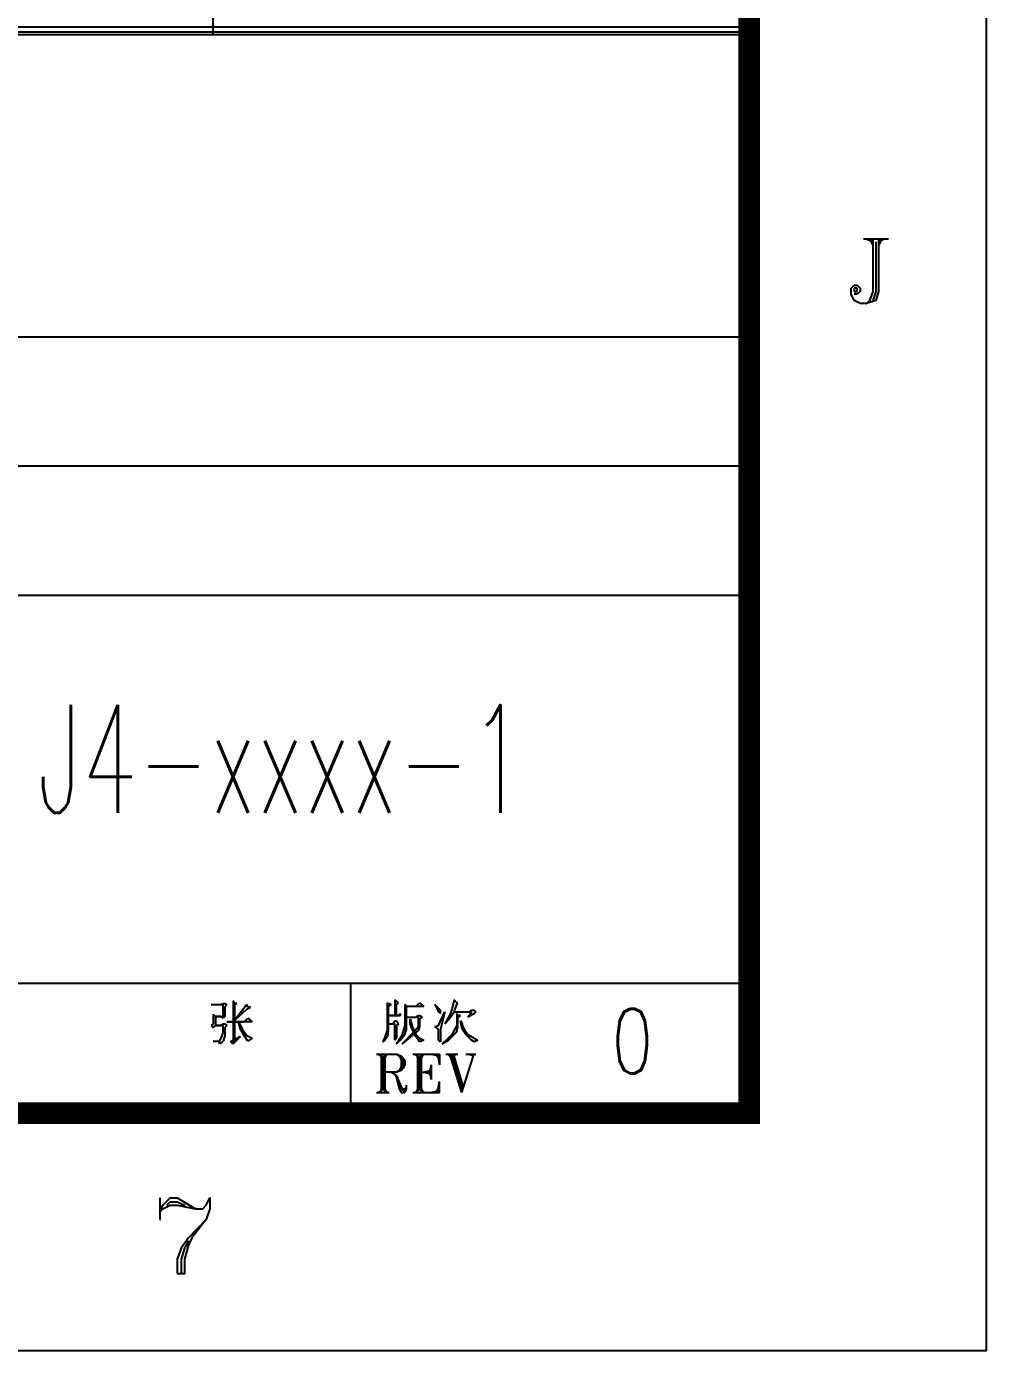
# Model space of a CAD drawing. Extents: x 0 to 1476, y -3 to 841.
# Drawn here: x 549.5 to 594, y 0 to 61.4 of the extents above; entities that cross this region are included whole.
import ezdxf

# ---------------------------------------------------------------- set-up
doc = ezdxf.new("R2010")
doc.units = 0
doc.header["$LTSCALE"] = 3
doc.header["$MEASUREMENT"] = 0
for name, color, linetype in [('1', 2, 'CONTINUOUS'), ('2', 1, 'CONTINUOUS'), ('BORDER', 7, 'CONTINUOUS'), ('LAYER1', 2, 'CONTINUOUS')]:
    doc.layers.add(name, color=color, linetype=linetype)
doc.styles.add('HZTXT', font='romans', dxfattribs={"width": 0.75, "bigfont": 'HZTXT'})

msp = doc.modelspace()

# ---------------------------------------------------------------- linework, layer by layer
at = {"layer": '2'}
msp.add_line((558.10812, 409.85467), (558.10812, 61.01592), dxfattribs=at)
at = {"layer": 'BORDER'}
for p, q in [((594, 0), (594, 841)), ((403.56578, 61.39701), (582.99188, 61.39701)), ((582.99188, 61.14295), (403.81984, 61.14295)), ((582.99188, 61.01592), (403.94687, 61.01592)), ((582.99188, 47.00019), (403.94687, 47.00019)), ((518.99099, 41.02974), (582.99188, 41.02974)), ((582.99188, 35.01695), (518.99099, 35.01695)), ((582.99188, 17.02092), (403.94687, 17.02092)), ((564.51382, 11.00812), (564.51382, 17.02092)), ((558.03459, 16.04701), (558.50037, 16.04701)), ((558.50037, 16.04701), (558.58505, 16.08936)), ((558.58505, 16.04701), (558.50037, 16.04701)), ((558.58505, 16.08936), (558.66974, 16.08936)), ((558.58505, 15.49655), (558.58505, 16.04701)), ((558.66974, 16.08936), (558.75443, 16.04701)), ((558.75443, 16.04701), (558.66974, 15.91998)), ((559.05083, 16.21639), (559.05083, 15.24248)), ((559.13552, 16.08936), (559.05083, 16.21639)), ((559.22021, 16.08936), (559.13552, 16.08936)), ((559.13552, 16.04701), (559.22021, 16.08936)), ((559.68599, 16.04701), (559.13552, 15.32717)), ((559.13552, 15.32717), (559.13552, 16.04701)), ((559.72833, 15.91998), (559.68599, 16.04701)), ((566.20756, 16.1317), (566.37694, 16.04701)), ((566.20756, 15.1578), (566.20756, 16.1317)), ((566.37694, 16.04701), (566.24991, 15.96232)), ((566.54631, 16.25873), (566.54631, 15.53889)), ((566.71569, 16.1317), (566.54631, 16.25873)), ((566.631, 16.04701), (566.71569, 16.1317)), ((566.631, 15.53889), (566.631, 16.04701)), ((567.01209, 16.04701), (567.01209, 15.07311)), ((567.09678, 15.96232), (567.01209, 16.04701)), ((567.52021, 15.96232), (567.68959, 16.1317)), ((567.68959, 16.1317), (567.90131, 15.96232)), ((568.40943, 16.04701), (568.5788, 15.70826)), ((568.66349, 15.79295), (568.40943, 16.04701)), ((569.29865, 16.25873), (569.21396, 15.87764)), ((569.42568, 16.1317), (569.29865, 16.25873)), ((569.29865, 15.70826), (569.42568, 16.04701)), ((569.46802, 16.1317), (569.42568, 16.1317)), ((569.42568, 16.04701), (569.46802, 16.1317)), ((558.11927, 15.58123), (558.11927, 15.1578)), ((558.2463, 15.49655), (558.11927, 15.58123)), ((558.2463, 15.49655), (558.58505, 15.49655)), ((558.2463, 15.07311), (558.2463, 15.49655)), ((558.50037, 15.49655), (558.2463, 15.49655)), ((558.58505, 15.41186), (558.50037, 15.49655)), ((558.66974, 15.49655), (558.58505, 15.41186)), ((558.66974, 15.91998), (558.66974, 15.49655)), ((559.13552, 15.32717), (559.68599, 15.83529)), ((559.55896, 15.24248), (559.72833, 15.41186)), ((559.68599, 15.83529), (559.85536, 15.91998)), ((559.85536, 15.91998), (559.72833, 15.91998)), ((559.72833, 15.41186), (559.94005, 15.24248)), ((566.24991, 15.96232), (566.24991, 14.86139)), ((566.24991, 15.53889), (566.80037, 15.53889)), ((566.54631, 15.53889), (566.24991, 15.53889)), ((566.80037, 15.53889), (566.631, 15.53889)), ((566.80037, 15.62358), (566.80037, 15.53889)), ((566.80037, 15.53889), (566.80037, 15.62358)), ((567.90131, 15.96232), (567.09678, 15.96232)), ((567.09678, 14.90373), (567.09678, 15.96232)), ((567.09678, 15.4542), (567.52021, 15.4542)), ((567.26615, 15.1578), (567.26615, 15.36951)), ((567.26615, 15.36951), (567.35084, 15.03077)), ((567.52021, 15.4542), (567.64725, 15.53889)), ((567.64725, 15.4542), (567.52021, 15.4542)), ((567.64725, 15.53889), (567.68959, 15.53889)), ((567.64725, 15.03077), (567.64725, 15.4542)), ((567.68959, 15.53889), (567.81662, 15.4542)), ((567.81662, 15.4542), (567.68959, 15.36951)), ((567.68959, 15.36951), (567.68959, 15.03077)), ((568.5788, 15.07311), (568.87521, 15.70826)), ((568.5788, 15.70826), (568.66349, 15.62358)), ((568.66349, 15.62358), (568.66349, 15.79295)), ((568.87521, 15.70826), (568.66349, 14.90373)), ((568.87521, 15.1578), (569.12927, 15.4542)), ((569.04458, 15.4542), (568.87521, 15.1578)), ((569.12927, 15.62358), (569.04458, 15.4542)), ((569.21396, 15.87764), (569.12927, 15.62358)), ((569.12927, 15.4542), (569.29865, 15.70826)), ((569.29865, 15.70826), (570.01849, 15.70826)), ((569.42568, 15.62358), (569.42568, 15.07311)), ((569.46802, 15.53889), (569.42568, 15.62358)), ((569.59505, 15.53889), (569.46802, 15.53889)), ((569.46802, 15.4542), (569.59505, 15.53889)), ((569.46802, 15.03077), (569.46802, 15.4542)), ((569.9338, 15.4542), (570.10317, 15.70826)), ((570.23021, 15.62358), (569.9338, 15.4542)), ((570.01849, 15.70826), (570.10317, 15.79295)), ((570.10317, 15.70826), (570.01849, 15.70826)), ((570.10317, 15.79295), (570.23021, 15.79295)), ((570.23021, 15.79295), (570.31489, 15.70826)), ((570.31489, 15.70826), (570.23021, 15.62358)), ((558.11927, 15.1578), (558.03459, 15.07311)), ((558.03459, 15.07311), (558.11927, 14.98842)), ((558.11927, 14.98842), (558.2463, 15.07311)), ((558.58505, 15.07311), (558.2463, 15.07311)), ((558.2463, 15.07311), (558.50037, 15.07311)), ((558.50037, 15.07311), (558.58505, 15.1578)), ((558.58505, 15.1578), (558.66974, 15.1578)), ((558.58505, 14.73436), (558.58505, 15.07311)), ((558.66974, 15.1578), (558.75443, 15.07311)), ((558.75443, 15.07311), (558.66974, 14.98842)), ((558.66974, 14.98842), (558.66974, 14.60733)), ((558.75443, 15.24248), (559.05083, 15.24248)), ((559.05083, 15.24248), (558.75443, 15.24248)), ((559.05083, 15.24248), (559.05083, 14.31092)), ((559.13552, 15.24248), (559.13552, 15.32717)), ((559.30489, 15.24248), (559.13552, 15.24248)), ((559.13552, 15.24248), (559.55896, 15.24248)), ((559.13552, 14.35327), (559.13552, 15.24248)), ((559.38958, 14.90373), (559.30489, 15.24248)), ((559.30489, 15.24248), (559.38958, 15.07311)), ((559.94005, 15.24248), (559.30489, 15.24248)), ((559.38958, 15.07311), (559.47427, 14.90373)), ((559.55896, 14.60733), (559.38958, 14.90373)), ((559.47427, 14.90373), (559.68599, 14.60733)), ((566.08053, 14.4803), (566.20756, 14.86139)), ((566.20756, 14.86139), (566.20756, 15.1578)), ((566.24991, 14.86139), (566.20756, 14.56499)), ((566.24991, 15.1578), (566.46162, 15.1578)), ((566.46162, 15.1578), (566.54631, 15.28483)), ((566.54631, 15.1578), (566.46162, 15.1578)), ((566.54631, 15.28483), (566.631, 15.28483)), ((566.54631, 14.39561), (566.54631, 15.1578)), ((566.631, 15.28483), (566.71569, 15.1578)), ((566.71569, 15.1578), (566.631, 15.07311)), ((566.631, 15.07311), (566.631, 14.4803)), ((567.01209, 15.07311), (566.88506, 14.64967)), ((567.64725, 14.86139), (566.88506, 14.22624)), ((566.88506, 14.22624), (567.43553, 14.7767)), ((567.01209, 14.64967), (567.09678, 14.90373)), ((567.35084, 14.90373), (567.26615, 15.1578)), ((567.35084, 15.03077), (567.52021, 14.64967)), ((567.52021, 14.56499), (567.35084, 14.90373)), ((567.43553, 14.7767), (567.64725, 15.03077)), ((567.68959, 15.03077), (567.64725, 14.86139)), ((568.40943, 15.03077), (568.5788, 15.07311)), ((568.5788, 14.90373), (568.40943, 15.03077)), ((568.5788, 14.39561), (568.5788, 14.90373)), ((568.66349, 14.90373), (568.66349, 14.31092)), ((569.04458, 14.39561), (569.42568, 14.7767)), ((569.29865, 14.86139), (569.21396, 14.64967)), ((569.42568, 15.07311), (569.29865, 14.86139)), ((569.42568, 14.7767), (569.46802, 15.03077)), ((569.67974, 14.90373), (569.59505, 15.28483)), ((569.59505, 15.28483), (569.67974, 15.1578)), ((569.67974, 15.1578), (569.67974, 15.07311)), ((569.67974, 15.07311), (569.76443, 14.90373)), ((569.84911, 14.64967), (569.67974, 14.90373)), ((569.76443, 14.90373), (569.9338, 14.64967)), ((558.11927, 14.35327), (558.41568, 14.35327)), ((558.41568, 14.31092), (558.11927, 14.35327)), ((558.41568, 14.35327), (558.50037, 14.4803)), ((558.58505, 14.35327), (558.41568, 14.22624)), ((558.41568, 14.22624), (558.41568, 14.31092)), ((558.50037, 14.4803), (558.58505, 14.73436)), ((558.66974, 14.60733), (558.58505, 14.35327)), ((559.38958, 14.56499), (558.9238, 14.31092)), ((558.9238, 14.31092), (559.13552, 14.35327)), ((558.9238, 14.31092), (559.05083, 14.22624)), ((559.05083, 14.31092), (558.9238, 14.31092)), ((559.05083, 14.22624), (559.38958, 14.56499)), ((559.72833, 14.35327), (559.55896, 14.60733)), ((559.68599, 14.60733), (559.94005, 14.4803)), ((559.94005, 14.4803), (559.72833, 14.35327)), ((565.99585, 14.31092), (566.08053, 14.4803)), ((566.08053, 14.39561), (565.99585, 14.31092)), ((566.20756, 14.56499), (566.08053, 14.39561)), ((566.631, 14.4803), (566.54631, 14.39561)), ((566.80037, 14.4803), (566.631, 14.22624)), ((566.631, 14.22624), (566.80037, 14.39561)), ((566.80037, 14.39561), (567.01209, 14.64967)), ((566.88506, 14.64967), (566.80037, 14.4803)), ((567.52021, 14.64967), (567.68959, 14.4803)), ((567.68959, 14.31092), (567.52021, 14.56499)), ((567.68959, 14.4803), (567.90131, 14.39561)), ((567.90131, 14.39561), (567.68959, 14.31092)), ((568.66349, 14.31092), (568.5788, 14.39561)), ((569.21396, 14.64967), (568.74818, 14.22624)), ((568.74818, 14.22624), (569.04458, 14.39561)), ((570.10317, 14.39561), (569.84911, 14.64967)), ((569.9338, 14.64967), (570.23021, 14.4803)), ((570.23021, 14.31092), (570.10317, 14.39561)), ((570.23021, 14.4803), (570.39958, 14.39561)), ((570.39958, 14.39561), (570.23021, 14.31092)), ((565.70043, 13.75152), (566.63199, 13.75152)), ((565.78512, 13.75152), (565.91215, 13.66683)), ((565.8698, 13.75152), (565.91215, 13.58214)), ((565.91215, 13.75152), (565.91215, 11.97308)), ((565.99683, 13.66683), (565.99683, 12.05777)), ((566.2509, 13.75152), (566.08152, 13.66683)), ((566.16621, 13.75152), (566.08152, 13.58214)), ((566.08152, 13.75152), (566.08152, 11.97308)), ((566.63199, 13.75152), (566.75902, 13.66683)), ((566.63199, 13.75152), (566.84371, 13.66683)), ((566.75902, 13.66683), (566.84371, 13.49745)), ((566.84371, 13.66683), (566.92839, 13.58214)), ((566.84371, 13.58214), (566.92839, 13.41277)), ((566.92839, 13.58214), (567.01308, 13.41277)), ((567.39417, 13.75152), (568.62214, 13.75152)), ((567.47886, 13.75152), (567.60589, 13.66683)), ((567.56355, 13.75152), (567.60589, 13.58214)), ((567.60589, 13.75152), (567.60589, 11.97308)), ((567.69058, 13.66683), (567.69058, 12.05777)), ((567.94464, 13.75152), (567.77527, 13.66683)), ((567.85995, 13.75152), (567.77527, 13.58214)), ((567.77527, 13.75152), (567.77527, 11.97308)), ((568.24105, 13.75152), (568.62214, 13.66683)), ((568.41042, 13.75152), (568.62214, 13.58214)), ((568.45276, 13.75152), (568.62214, 13.49745)), ((568.53745, 13.75152), (568.62214, 13.24339)), ((568.62214, 13.75152), (568.62214, 13.24339)), ((568.91854, 13.75152), (569.46901, 13.75152)), ((569.00323, 13.75152), (569.1726, 13.58214)), ((569.08792, 13.75152), (569.63838, 11.97308)), ((569.1726, 13.75152), (569.63838, 12.22715)), ((569.38432, 13.75152), (569.25729, 13.66683)), ((569.34198, 13.75152), (569.25729, 13.58214)), ((569.25729, 13.75152), (569.72307, 12.22715)), ((570.18885, 13.66683), (569.63838, 11.97308)), ((569.8501, 13.75152), (570.31588, 13.75152)), ((570.01948, 13.75152), (570.18885, 13.66683)), ((570.23119, 13.75152), (570.18885, 13.66683)), ((566.63199, 12.90464), (566.08152, 12.90464)), ((566.37793, 12.90464), (566.5473, 12.81996)), ((566.75902, 12.98933), (566.63199, 12.90464)), ((566.84371, 12.98933), (566.63199, 12.90464)), ((566.84371, 13.1587), (566.75902, 12.98933)), ((566.84371, 13.49745), (566.84371, 13.1587)), ((566.92839, 13.24339), (566.84371, 13.07402)), ((566.92839, 13.07402), (566.84371, 12.98933)), ((566.92839, 13.41277), (566.92839, 13.24339)), ((567.01308, 13.24339), (566.92839, 13.07402)), ((567.01308, 13.41277), (567.01308, 13.24339)), ((567.77527, 12.90464), (568.24105, 12.90464)), ((568.24105, 12.98933), (567.94464, 12.90464)), ((567.94464, 12.90464), (568.24105, 12.81996)), ((568.24105, 13.07402), (568.07167, 12.90464)), ((568.07167, 12.90464), (568.24105, 12.73527)), ((568.24105, 13.24339), (568.15636, 12.90464)), ((568.15636, 12.90464), (568.24105, 12.56589)), ((568.24105, 13.24339), (568.24105, 12.56589)), ((566.5473, 12.81996), (566.63199, 12.73527)), ((566.5473, 12.81996), (566.63199, 12.65058)), ((566.63199, 12.73527), (566.84371, 12.22715)), ((566.63199, 12.65058), (566.75902, 12.14246)), ((566.75902, 12.31183), (566.84371, 12.14246)), ((567.09777, 12.14246), (567.09777, 12.31183)), ((568.53745, 11.97308), (568.62214, 12.48121)), ((568.62214, 11.97308), (568.62214, 12.48121)), ((565.70043, 11.97308), (566.29324, 11.97308)), ((565.91215, 12.05777), (565.78512, 11.97308)), ((565.91215, 12.14246), (565.8698, 11.97308)), ((566.08152, 12.14246), (566.16621, 11.97308)), ((566.08152, 12.05777), (566.2509, 11.97308)), ((566.75902, 12.14246), (566.84371, 11.97308)), ((566.84371, 12.22715), (566.92839, 12.14246)), ((566.84371, 12.14246), (566.92839, 12.05777)), ((566.84371, 11.97308), (567.01308, 11.97308)), ((566.92839, 12.14246), (567.01308, 12.14246)), ((566.92839, 12.05777), (567.01308, 12.05777)), ((567.01308, 12.14246), (567.09777, 12.22715)), ((567.01308, 11.97308), (567.09777, 12.14246)), ((567.39417, 11.97308), (568.62214, 11.97308)), ((567.60589, 12.05777), (567.47886, 11.97308)), ((567.60589, 12.14246), (567.56355, 11.97308)), ((567.77527, 12.14246), (567.85995, 11.97308)), ((567.77527, 12.05777), (567.94464, 11.97308)), ((568.24105, 11.97308), (568.62214, 12.05777)), ((568.41042, 11.97308), (568.62214, 12.14246)), ((568.45276, 11.97308), (568.62214, 12.22715)), ((569.63838, 12.22715), (569.63838, 11.97308)), ((0, 0), (594, 0))]:
    msp.add_line(p, q, dxfattribs=at)
at = {"layer": 'BORDER', "color": 7}
for p, q in [((588.29489, 51.55688), (589.43585, 51.55688)), ((588.4318, 51.55688), (588.72085, 51.41996)), ((588.56872, 51.55688), (588.72085, 51.26784)), ((588.72085, 51.55688), (588.72085, 49.12283)), ((588.72085, 51.41996), (588.73606, 51.41996)), ((588.72085, 51.26784), (588.73606, 51.26784)), ((588.85776, 51.41996), (588.85776, 49.12283)), ((589.28372, 51.55688), (588.99468, 51.41996)), ((589.14681, 51.55688), (588.99468, 51.26784)), ((588.99468, 51.55688), (588.99468, 49.12283)), ((588.99468, 51.41996), (589.00989, 51.41996)), ((588.99468, 51.26784), (589.00989, 51.26784)), ((589.43585, 51.55688), (589.45106, 51.55688)), ((587.7168, 49.27495), (587.85372, 49.41187)), ((587.7168, 48.98591), (587.7168, 49.27495)), ((587.85372, 49.41187), (588.00584, 49.41187)), ((587.85372, 49.27495), (587.86893, 49.27495)), ((588.00584, 49.27495), (587.85372, 49.27495)), ((587.85372, 49.27495), (587.85372, 49.12283)), ((588.00584, 49.41187), (588.14276, 49.27495)), ((588.00584, 49.12283), (588.00584, 49.27495)), ((588.14276, 49.27495), (588.14276, 49.12283)), ((587.85372, 48.69687), (587.7168, 48.98591)), ((587.85372, 49.12283), (588.00584, 49.12283)), ((587.85372, 48.98591), (587.86893, 48.98591)), ((588.00584, 48.98591), (587.85372, 48.98591)), ((588.14276, 48.55995), (587.85372, 48.69687)), ((588.14276, 49.12283), (588.00584, 48.98591)), ((588.4318, 48.55995), (588.14276, 48.55995)), ((588.85776, 48.69687), (588.4318, 48.55995)), ((588.56872, 48.69687), (588.4318, 48.55995)), ((588.4318, 48.55995), (588.44702, 48.55995)), ((588.72085, 49.12283), (588.56872, 48.69687)), ((588.85776, 49.12283), (588.72085, 48.69687)), ((588.72085, 48.69687), (588.73606, 48.69687)), ((588.99468, 49.12283), (588.85776, 48.69687)), ((555.64374, 7.08169), (555.64374, 6.08164)), ((555.79526, 6.74834), (556.12861, 7.08169)), ((555.97709, 6.74834), (556.12861, 6.89986)), ((556.12861, 7.08169), (556.46197, 7.08169)), ((556.12861, 6.89986), (556.46197, 6.89986)), ((556.46197, 7.08169), (557.31049, 6.56651)), ((556.46197, 6.89986), (556.79532, 6.74834)), ((557.79537, 6.74834), (557.97719, 7.08169)), ((557.97719, 7.08169), (558.0075, 7.08169)), ((557.97719, 7.08169), (557.97719, 6.56651)), ((555.64374, 6.41499), (555.79526, 6.74834)), ((555.64374, 6.41499), (555.79526, 6.56651)), ((555.79526, 6.56651), (556.12861, 6.74834)), ((556.12861, 6.74834), (556.46197, 6.74834)), ((556.46197, 6.74834), (557.31049, 6.56651)), ((556.79532, 6.74834), (556.82562, 6.74834)), ((557.31049, 6.56651), (557.3408, 6.56651)), ((557.31049, 6.56651), (557.64384, 6.56651)), ((557.64384, 6.56651), (557.79537, 6.74834)), ((557.97719, 6.56651), (557.79537, 6.08164)), ((555.64374, 6.08164), (555.67405, 6.08164)), ((557.79537, 6.08164), (556.97714, 5.23311)), ((557.79537, 6.08164), (557.12867, 5.23311)), ((556.97714, 5.23311), (556.64379, 4.74824)), ((556.97714, 5.08159), (556.79532, 4.74824)), ((557.12867, 5.23311), (556.97714, 4.89976)), ((556.64379, 4.74824), (556.46197, 4.23306)), ((556.79532, 4.74824), (556.64379, 4.23306)), ((556.97714, 4.89976), (556.79532, 4.23306)), ((556.46197, 4.23306), (556.46197, 3.56636)), ((556.64379, 4.23306), (556.64379, 3.56636)), ((556.79532, 4.23306), (556.79532, 3.56636)), ((556.46197, 3.56636), (556.79532, 3.56636)), ((556.64379, 3.56636), (556.6741, 3.56636)), ((556.79532, 3.56636), (556.82562, 3.56636)), ((556.79532, 3.56636), (556.82562, 3.56636))]:
    msp.add_line(p, q, dxfattribs=at)
at = {"layer": 'BORDER', "const_width": 1}
msp.add_lwpolyline([(24.99188, 11.00812), (582.99188, 11.00812), (582.99188, 831.00812), (24.99188, 831.00812)], close=True, dxfattribs=at)

# ---------------------------------------------------------------- texts
at = {"layer": '1', "style": 'HZTXT', "width": 0.6}
msp.add_text('J4-xxxx-1', height=5, dxfattribs=at).set_placement((549.97988, 24.94445))
at = {"layer": 'LAYER1', "style": 'HZTXT', "width": 0.75}
msp.add_text('0', height=3, dxfattribs=at).set_placement((576.60594, 12.85484))

doc.saveas('drawing.dxf')
